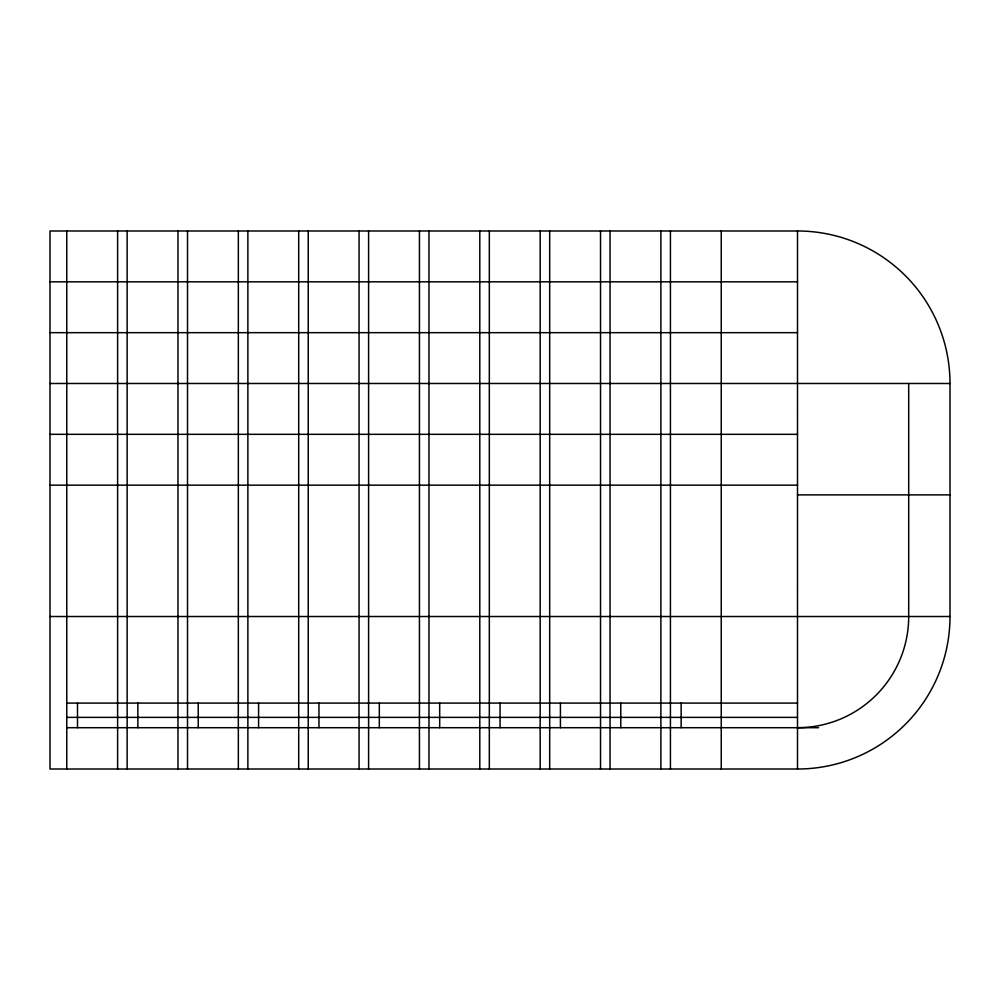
<?xml version="1.0" encoding="UTF-8"?>
<svg xmlns="http://www.w3.org/2000/svg" width="1000" height="1000" viewBox="0 0 1000 1000"><rect width="100%" height="100%" fill="white"/><g stroke="black" fill="none" stroke-linecap="round" stroke-linejoin="round"><path stroke-width="1.5" d="M797.5 230.987L50 230.987L50 769.013L797.5 769.013A152.5 152.5 0 0 0 950 616.512L950 383.488A152.5 152.5 0 0 0 797.513 230.987L797.5 769.013M50 281.825L797.513 281.825M50 332.663L797.513 332.663M50 383.488L950 383.488M50 434.325L797.513 434.325M50 485.163L797.513 485.163M797.5 494.888L950 494.888M50 616.512L950 616.512M66.775 703.088L797.5 703.088M66.775 717.375L797.5 717.375M66.775 727.7L818.55 727.7M908.7 383.488L908.7 616.512A111.2 111.2 0 0 1 797.5 727.7M721.25 230.987L721.25 769.013M681.137 703.088L681.137 727.7M670.425 230.987L670.425 769.013M660.888 230.987L660.888 769.013M620.775 703.088L620.775 727.7M610.05 230.987L610.05 769.013M600.525 230.987L600.525 769.013M560.413 703.088L560.413 727.7M549.688 230.987L549.688 769.013M540.163 230.987L540.163 769.013M500.05 703.088L500.05 727.7M489.325 230.987L489.325 769.013M479.8 230.987L479.8 769.013M439.688 703.088L439.688 727.7M428.963 230.987L428.963 769.013M419.438 230.987L419.438 769.013M379.325 703.088L379.325 727.7M368.6 230.987L368.6 769.013M359.062 230.987L359.062 769.013M318.962 703.088L318.962 727.7M308.238 230.987L308.238 769.013M298.7 230.987L298.7 769.013M258.587 703.088L258.587 727.7M247.875 230.987L247.875 769.013M238.337 230.987L238.337 769.013M198.225 703.088L198.225 727.7M187.512 230.987L187.512 769.013M177.975 230.987L177.975 769.013M137.863 703.088L137.863 727.7M127.137 230.987L127.137 769.013M117.613 230.987L117.613 769.013M77.5 703.088L77.5 727.7M66.775 230.987L66.775 769.013"/></g></svg>
